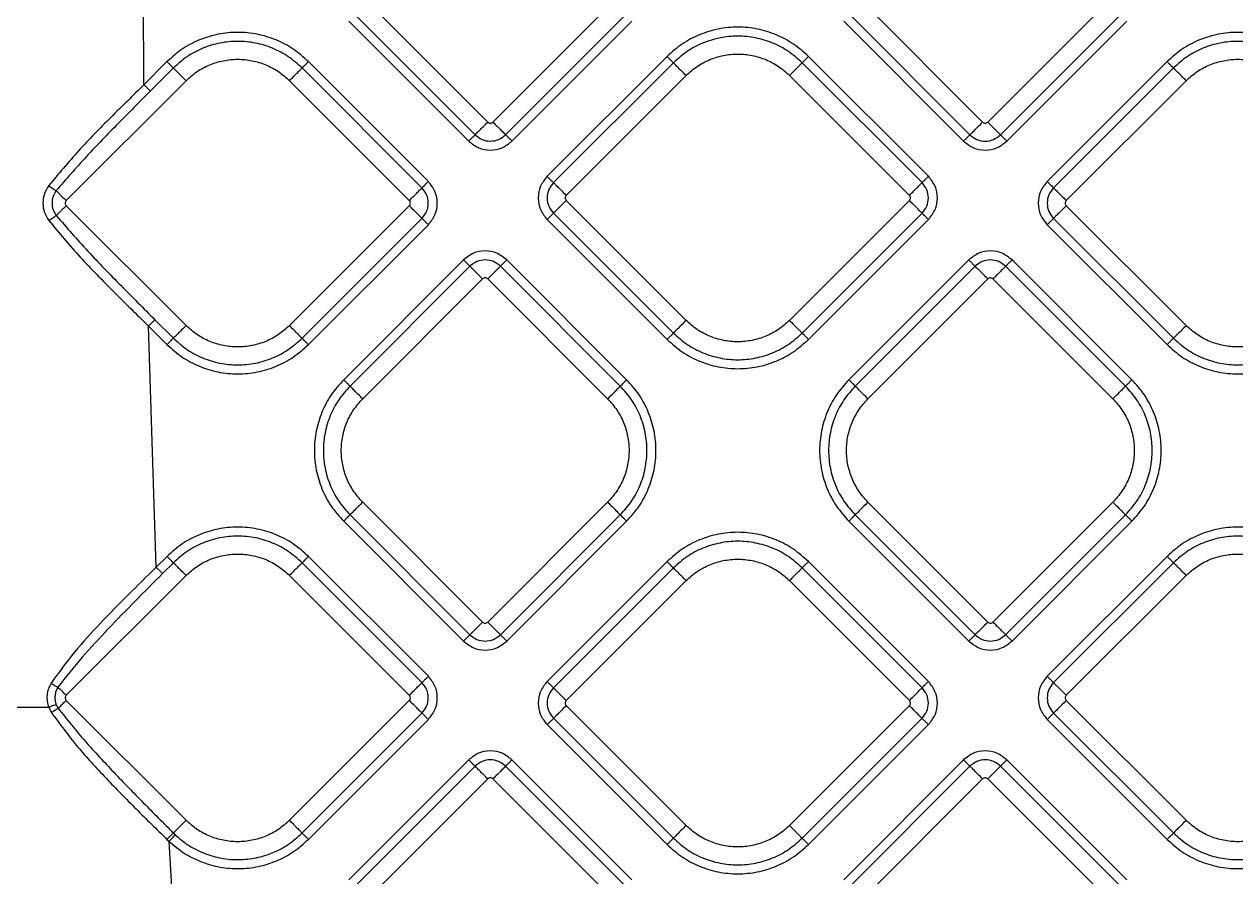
# Model space of a CAD drawing. Extents: x 943 to 1030, y 781 to 934.
# Drawn here: x 974.61 to 981.27, y 839.12 to 843.8 of the extents above; entities that cross this region are included whole.
import ezdxf

# ---------------------------------------------------------------- set-up
doc = ezdxf.new("R2010")
doc.units = 0
doc.header["$MEASUREMENT"] = 0
doc.layers.add('1', color=4, linetype='Continuous')

# ---------------------------------------------------------------- blocks, each defined once
blk = doc.blocks.new('AIRA')
at = {"layer": '1', "color": 3, "linetype": 'Continuous', "lineweight": 25}
for p, q in [((32.0885, 40.3029), (32.0807, 41.5708)), ((33.978, 40.0975), (33.3192, 40.7563)), ((34.6651, 40.7563), (34.0063, 40.0975)), ((36.6975, 40.0974), (36.0387, 40.7563)), ((37.3846, 40.7563), (36.7258, 40.0974)), ((33.2495, 40.6866), (33.9083, 40.0277)), ((34.076, 40.0277), (34.7348, 40.6866)), ((35.9689, 40.6865), (36.6278, 40.0277)), ((36.7955, 40.0277), (37.4543, 40.6865)), ((33.2146, 40.6517), (33.8734, 39.9929)), ((34.1109, 39.9929), (34.7697, 40.6517)), ((35.9341, 40.6517), (36.5929, 39.9928)), ((36.8304, 39.9928), (37.4892, 40.6517)), ((32.2152, 40.4297), (32.0885, 40.3029)), ((33.6514, 39.7708), (32.9925, 40.4297)), ((34.9633, 40.4582), (34.3044, 39.7993)), ((34.9981, 40.4233), (34.3393, 39.7645)), ((36.3645, 39.7645), (35.7057, 40.4233)), ((36.3994, 39.7993), (35.7406, 40.4582)), ((37.7112, 40.4297), (37.0524, 39.7708)), ((32.2501, 40.3948), (32.1234, 40.2681)), ((33.6165, 39.736), (32.9577, 40.3948)), ((34.409, 39.6947), (35.0678, 40.3536)), ((35.636, 40.3536), (36.2948, 39.6947)), ((37.7461, 40.3948), (37.0873, 39.736)), ((32.3198, 40.3251), (31.661, 39.6662)), ((32.8879, 40.3251), (33.5468, 39.6662)), ((37.157, 39.6662), (37.8158, 40.3251)), ((32.3198, 38.9791), (31.661, 39.638)), ((33.5468, 39.638), (32.8879, 38.9791)), ((35.0678, 39.0076), (34.409, 39.6665)), ((36.2948, 39.6665), (35.636, 39.0076)), ((37.8158, 38.9791), (37.157, 39.638)), ((32.9577, 38.9094), (33.6165, 39.5682)), ((34.3044, 39.5619), (34.9633, 38.903)), ((34.3393, 39.5967), (34.9981, 38.9379)), ((35.7057, 38.9379), (36.3645, 39.5967)), ((35.7406, 38.903), (36.3994, 39.5619)), ((37.0873, 39.5682), (37.7461, 38.9094)), ((32.9925, 38.8745), (33.6514, 39.5334)), ((37.0524, 39.5334), (37.7112, 38.8745)), ((33.8449, 39.3398), (33.1861, 38.681)), ((33.8798, 39.305), (33.2209, 38.6461)), ((34.7063, 38.6461), (34.0475, 39.305)), ((34.7412, 38.681), (34.0824, 39.3398)), ((36.6214, 39.3398), (35.9626, 38.681)), ((36.6563, 39.305), (35.9975, 38.6462)), ((37.4828, 38.6462), (36.824, 39.305)), ((37.5177, 38.681), (36.8589, 39.3398)), ((33.2907, 38.5764), (33.9495, 39.2352)), ((33.9778, 39.2352), (34.6366, 38.5764)), ((36.0672, 38.5764), (36.726, 39.2353)), ((36.7543, 39.2353), (37.4131, 38.5764)), ((32.1558, 37.6507), (32.1134, 38.9764)), ((32.1134, 38.9764), (32.2152, 38.8745)), ((32.1483, 39.0112), (32.2501, 38.9094)), ((33.9495, 37.3494), (33.2907, 38.0083)), ((34.6366, 38.0083), (33.9778, 37.3494)), ((36.726, 37.3495), (36.0672, 38.0083)), ((37.4131, 38.0083), (36.7543, 37.3495)), ((33.1861, 37.9037), (33.8449, 37.2448)), ((33.2209, 37.9385), (33.8798, 37.2797)), ((34.0475, 37.2797), (34.7063, 37.9385)), ((34.0824, 37.2448), (34.7412, 37.9037)), ((35.9626, 37.9037), (36.6214, 37.2449)), ((35.9975, 37.9386), (36.6563, 37.2797)), ((36.824, 37.2797), (37.4828, 37.9386)), ((36.8589, 37.2449), (37.5177, 37.9037)), ((32.2153, 37.7102), (32.1558, 37.6507)), ((33.6514, 37.0513), (32.9926, 37.7102)), ((37.7113, 37.7102), (37.0524, 37.0513)), ((32.2501, 37.6753), (32.1907, 37.6158)), ((33.6165, 37.0165), (32.9577, 37.6753)), ((34.9632, 37.6817), (34.3044, 37.0228)), ((34.9981, 37.6468), (34.3393, 36.988)), ((36.3645, 36.988), (35.7057, 37.6468)), ((36.3994, 37.0228), (35.7405, 37.6817)), ((37.7461, 37.6753), (37.0873, 37.0165)), ((32.3198, 37.6056), (31.661, 36.9467)), ((32.888, 37.6056), (33.5468, 36.9467)), ((34.409, 36.9182), (35.0678, 37.5771)), ((35.6359, 37.5771), (36.2948, 36.9182)), ((37.157, 36.9467), (37.8158, 37.6056)), ((31.6066, 36.8947), (31.6172, 36.8746)), ((31.661, 36.9185), (32.3198, 36.2596)), ((33.5468, 36.9185), (32.888, 36.2596)), ((35.0678, 36.2311), (34.409, 36.89)), ((36.2948, 36.89), (35.6359, 36.2311)), ((37.8158, 36.2596), (37.157, 36.9185)), ((31.5655, 36.8799), (31.58, 36.852)), ((32.9577, 36.1899), (33.6165, 36.8487)), ((34.3393, 36.8202), (34.9981, 36.1614)), ((35.7057, 36.1614), (36.3645, 36.8202)), ((37.0873, 36.8487), (37.7461, 36.1899)), ((32.9926, 36.155), (33.6514, 36.8139)), ((34.3044, 36.7854), (34.9632, 36.1265)), ((35.7405, 36.1265), (36.3994, 36.7854)), ((37.0524, 36.8139), (37.7113, 36.155)), ((33.8734, 36.5918), (33.2146, 35.933)), ((33.9083, 36.557), (33.2495, 35.8982)), ((34.7348, 35.8982), (34.076, 36.557)), ((34.7697, 35.933), (34.1109, 36.5918)), ((36.5929, 36.5918), (35.9341, 35.933)), ((36.6278, 36.557), (35.9689, 35.8981)), ((37.4543, 35.8981), (36.7955, 36.557)), ((37.4892, 35.933), (36.8304, 36.5918)), ((33.3192, 35.8284), (33.978, 36.4873)), ((34.0063, 36.4873), (34.6651, 35.8284)), ((36.0387, 35.8284), (36.6975, 36.4872)), ((36.7258, 36.4872), (37.3846, 35.8284)), ((32.215, 36.155), (32.2267, 36.1439)), ((32.2501, 36.1899), (32.2606, 36.1798)), ((32.2983, 35.0019), (32.2267, 36.1439))]:
    blk.add_line(p, q, dxfattribs=at)
for points in [[(35.7406, 40.4582), (35.7137, 40.4822), (35.6599, 40.5301), (35.5634, 40.5804), (35.4599, 40.6121), (35.3519, 40.6227), (35.2439, 40.6121), (35.1404, 40.5804), (35.0439, 40.5301), (34.9901, 40.4822), (34.9633, 40.4582)], [(32.9925, 40.4297), (32.9656, 40.4536), (32.9119, 40.5016), (32.8154, 40.5519), (32.7118, 40.5836), (32.6039, 40.5942), (32.4959, 40.5836), (32.3924, 40.5519), (32.2959, 40.5016), (32.2421, 40.4536), (32.2152, 40.4297)], [(35.7057, 40.4233), (35.6812, 40.4451), (35.6323, 40.4888), (35.5444, 40.5346), (35.4502, 40.5634), (35.3519, 40.573), (35.2536, 40.5634), (35.1594, 40.5346), (35.0715, 40.4888), (35.0226, 40.4451), (34.9981, 40.4233)], [(38.4885, 40.4297), (38.4616, 40.4536), (38.4079, 40.5016), (38.3114, 40.5519), (38.2078, 40.5836), (38.0999, 40.5942), (37.9919, 40.5836), (37.8884, 40.5519), (37.7919, 40.5016), (37.7381, 40.4536), (37.7112, 40.4297)], [(32.9577, 40.3948), (32.9332, 40.4166), (32.8842, 40.4603), (32.7964, 40.5061), (32.7022, 40.5349), (32.6039, 40.5445), (32.5056, 40.5349), (32.4113, 40.5061), (32.3235, 40.4603), (32.2746, 40.4166), (32.2501, 40.3948)], [(38.4537, 40.3948), (38.4292, 40.4166), (38.3802, 40.4603), (38.2924, 40.5061), (38.1982, 40.5349), (38.0999, 40.5445), (38.0016, 40.5349), (37.9073, 40.5061), (37.8195, 40.4603), (37.7706, 40.4166), (37.7461, 40.3948)], [(32.2152, 40.4297), (32.2194, 40.4255), (32.2276, 40.4172), (32.2385, 40.4064), (32.2468, 40.3981), (32.249, 40.3959), (32.2501, 40.3948)], [(32.3198, 40.3251), (32.3395, 40.3426), (32.3788, 40.3777), (32.4493, 40.4144), (32.525, 40.4376), (32.6039, 40.4453), (32.6828, 40.4376), (32.7585, 40.4144), (32.829, 40.3777), (32.8683, 40.3426), (32.8879, 40.3251)], [(32.9925, 40.4297), (32.9884, 40.4255), (32.9801, 40.4172), (32.9693, 40.4064), (32.961, 40.3981), (32.9588, 40.3959), (32.9577, 40.3948)], [(34.9633, 40.4582), (34.9674, 40.454), (34.9757, 40.4457), (34.9865, 40.4349), (34.9948, 40.4266), (34.997, 40.4244), (34.9981, 40.4233)], [(35.0678, 40.3536), (35.0596, 40.3619), (35.043, 40.3784), (35.0214, 40.4001), (35.0048, 40.4167), (35.0003, 40.4211), (34.9981, 40.4233)], [(35.0678, 40.3536), (35.0875, 40.3711), (35.1268, 40.4062), (35.1973, 40.4429), (35.273, 40.4661), (35.3519, 40.4738), (35.4308, 40.4661), (35.5065, 40.4429), (35.577, 40.4062), (35.6163, 40.3711), (35.636, 40.3536)], [(35.636, 40.3536), (35.6443, 40.3619), (35.6608, 40.3784), (35.6825, 40.4001), (35.6991, 40.4167), (35.7035, 40.4211), (35.7057, 40.4233)], [(35.7406, 40.4582), (35.7364, 40.454), (35.7281, 40.4457), (35.7173, 40.4349), (35.709, 40.4266), (35.7068, 40.4244), (35.7057, 40.4233)], [(37.7112, 40.4297), (37.7154, 40.4255), (37.7236, 40.4172), (37.7345, 40.4064), (37.7428, 40.3981), (37.745, 40.3959), (37.7461, 40.3948)], [(37.8158, 40.3251), (37.8355, 40.3426), (37.8748, 40.3777), (37.9453, 40.4144), (38.021, 40.4376), (38.0999, 40.4453), (38.1788, 40.4376), (38.2545, 40.4144), (38.325, 40.3777), (38.3643, 40.3426), (38.3839, 40.3251)], [(32.3198, 40.3251), (32.3115, 40.3333), (32.295, 40.3499), (32.2733, 40.3716), (32.2567, 40.3882), (32.2523, 40.3926), (32.2501, 40.3948)], [(32.8879, 40.3251), (32.8962, 40.3333), (32.9128, 40.3499), (32.9344, 40.3716), (32.951, 40.3882), (32.9555, 40.3926), (32.9577, 40.3948)], [(37.8158, 40.3251), (37.8075, 40.3333), (37.791, 40.3499), (37.7693, 40.3716), (37.7527, 40.3882), (37.7483, 40.3926), (37.7461, 40.3948)], [(32.1234, 40.2681), (32.1223, 40.2692), (32.12, 40.2714), (32.1117, 40.2797), (32.1009, 40.2905), (32.0926, 40.2988), (32.0885, 40.3029)], [(33.9083, 40.0277), (33.9105, 40.03), (33.9149, 40.0344), (33.9315, 40.051), (33.9532, 40.0726), (33.9697, 40.0892), (33.978, 40.0975)], [(34.0063, 40.0975), (34.0146, 40.0892), (34.0311, 40.0726), (34.0528, 40.051), (34.0694, 40.0344), (34.0738, 40.03), (34.076, 40.0277)], [(36.6278, 40.0277), (36.63, 40.0299), (36.6344, 40.0343), (36.651, 40.0509), (36.6727, 40.0726), (36.6892, 40.0892), (36.6975, 40.0974)], [(36.7258, 40.0974), (36.7341, 40.0892), (36.7506, 40.0726), (36.7723, 40.0509), (36.7889, 40.0343), (36.7933, 40.0299), (36.7955, 40.0277)], [(33.8734, 39.9929), (33.8776, 39.997), (33.8858, 40.0053), (33.8967, 40.0161), (33.905, 40.0244), (33.9072, 40.0266), (33.9083, 40.0277)], [(34.1109, 39.9929), (34.1067, 39.997), (34.0985, 40.0053), (34.0876, 40.0161), (34.0793, 40.0244), (34.0771, 40.0266), (34.076, 40.0277)], [(36.5929, 39.9928), (36.5971, 39.997), (36.6053, 40.0053), (36.6162, 40.0161), (36.6245, 40.0244), (36.6267, 40.0266), (36.6278, 40.0277)], [(36.8304, 39.9928), (36.8262, 39.997), (36.8179, 40.0053), (36.8071, 40.0161), (36.7988, 40.0244), (36.7966, 40.0266), (36.7955, 40.0277)], [(33.6514, 39.7708), (33.6472, 39.7667), (33.6389, 39.7584), (33.6281, 39.7476), (33.6198, 39.7393), (33.6176, 39.7371), (33.6165, 39.736)], [(34.3044, 39.7993), (34.3086, 39.7952), (34.3168, 39.7869), (34.3277, 39.7761), (34.336, 39.7678), (34.3382, 39.7656), (34.3393, 39.7645)], [(34.3393, 39.7645), (34.3415, 39.7623), (34.3459, 39.7578), (34.3625, 39.7412), (34.3842, 39.7196), (34.4007, 39.703), (34.409, 39.6947)], [(36.2948, 39.6947), (36.3031, 39.703), (36.3196, 39.7196), (36.3413, 39.7412), (36.3579, 39.7578), (36.3623, 39.7623), (36.3645, 39.7645)], [(36.3645, 39.7645), (36.3656, 39.7656), (36.3679, 39.7678), (36.3761, 39.7761), (36.387, 39.7869), (36.3953, 39.7952), (36.3994, 39.7993)], [(37.0524, 39.7708), (37.0565, 39.7667), (37.0648, 39.7584), (37.0756, 39.7476), (37.0839, 39.7393), (37.0861, 39.7371), (37.0873, 39.736)], [(31.6063, 39.721), (31.6098, 39.7174), (31.6169, 39.7103), (31.6305, 39.6967), (31.6453, 39.6819), (31.6558, 39.6714), (31.661, 39.6662)], [(33.5468, 39.6662), (33.5551, 39.6745), (33.5716, 39.6911), (33.5933, 39.7127), (33.6099, 39.7293), (33.6143, 39.7337), (33.6165, 39.736)], [(37.0873, 39.736), (37.0895, 39.7337), (37.0939, 39.7293), (37.1105, 39.7127), (37.1321, 39.6911), (37.1487, 39.6745), (37.157, 39.6662)], [(31.661, 39.638), (31.6558, 39.6328), (31.6455, 39.6224), (31.6307, 39.6077), (31.6173, 39.5942), (31.6101, 39.5871), (31.6066, 39.5836)], [(33.6165, 39.5682), (33.6143, 39.5704), (33.6099, 39.5749), (33.5933, 39.5915), (33.5716, 39.6131), (33.5551, 39.6297), (33.5468, 39.638)], [(34.409, 39.6665), (34.4007, 39.6582), (34.3842, 39.6416), (34.3625, 39.62), (34.3459, 39.6034), (34.3415, 39.599), (34.3393, 39.5967)], [(36.3645, 39.5967), (36.3623, 39.599), (36.3579, 39.6034), (36.3413, 39.62), (36.3196, 39.6416), (36.3031, 39.6582), (36.2948, 39.6665)], [(37.157, 39.638), (37.1487, 39.6297), (37.1321, 39.6131), (37.1105, 39.5915), (37.0939, 39.5749), (37.0895, 39.5704), (37.0873, 39.5682)], [(33.6514, 39.5334), (33.6472, 39.5375), (33.6389, 39.5458), (33.6281, 39.5566), (33.6198, 39.5649), (33.6176, 39.5671), (33.6165, 39.5682)], [(34.3044, 39.5619), (34.3086, 39.566), (34.3168, 39.5743), (34.3277, 39.5851), (34.336, 39.5934), (34.3382, 39.5956), (34.3393, 39.5967)], [(36.3994, 39.5619), (36.3953, 39.566), (36.387, 39.5743), (36.3761, 39.5851), (36.3679, 39.5934), (36.3656, 39.5956), (36.3645, 39.5967)], [(37.0524, 39.5334), (37.0565, 39.5375), (37.0648, 39.5458), (37.0756, 39.5566), (37.0839, 39.5649), (37.0861, 39.5671), (37.0873, 39.5682)], [(33.8798, 39.305), (33.8787, 39.3061), (33.8765, 39.3083), (33.8682, 39.3166), (33.8573, 39.3274), (33.8491, 39.3357), (33.8449, 39.3398)], [(33.9495, 39.2352), (33.9412, 39.2435), (33.9247, 39.2601), (33.903, 39.2817), (33.8864, 39.2983), (33.882, 39.3027), (33.8798, 39.305)], [(34.0475, 39.305), (34.0453, 39.3027), (34.0409, 39.2983), (34.0243, 39.2817), (34.0026, 39.2601), (33.9861, 39.2435), (33.9778, 39.2352)], [(34.0824, 39.3398), (34.0782, 39.3357), (34.0699, 39.3274), (34.0591, 39.3166), (34.0508, 39.3083), (34.0486, 39.3061), (34.0475, 39.305)], [(36.6214, 39.3398), (36.6256, 39.3357), (36.6338, 39.3274), (36.6447, 39.3166), (36.653, 39.3083), (36.6552, 39.3061), (36.6563, 39.305)], [(36.726, 39.2353), (36.7177, 39.2435), (36.7012, 39.2601), (36.6795, 39.2818), (36.6629, 39.2983), (36.6585, 39.3028), (36.6563, 39.305)], [(36.824, 39.305), (36.8218, 39.3028), (36.8174, 39.2983), (36.8008, 39.2818), (36.7791, 39.2601), (36.7626, 39.2435), (36.7543, 39.2353)], [(36.8589, 39.3398), (36.8547, 39.3357), (36.8465, 39.3274), (36.8356, 39.3166), (36.8273, 39.3083), (36.8251, 39.3061), (36.824, 39.305)], [(32.1134, 38.9764), (32.1175, 38.9805), (32.1258, 38.9888), (32.1366, 38.9996), (32.1449, 39.0079), (32.1472, 39.0101), (32.1483, 39.0112)], [(32.3198, 38.9791), (32.3115, 38.9708), (32.295, 38.9543), (32.2733, 38.9326), (32.2567, 38.916), (32.2523, 38.9116), (32.2501, 38.9094)], [(32.8879, 38.9791), (32.8683, 38.9616), (32.829, 38.9265), (32.7585, 38.8898), (32.6828, 38.8666), (32.6039, 38.8589), (32.525, 38.8666), (32.4493, 38.8898), (32.3788, 38.9265), (32.3395, 38.9616), (32.3198, 38.9791)], [(32.8879, 38.9791), (32.8962, 38.9708), (32.9128, 38.9543), (32.9344, 38.9326), (32.951, 38.916), (32.9555, 38.9116), (32.9577, 38.9094)], [(35.0678, 39.0076), (35.0596, 38.9994), (35.043, 38.9828), (35.0214, 38.9611), (35.0048, 38.9445), (35.0003, 38.9401), (34.9981, 38.9379)], [(35.636, 39.0076), (35.6163, 38.9901), (35.577, 38.955), (35.5065, 38.9183), (35.4308, 38.8951), (35.3519, 38.8874), (35.273, 38.8951), (35.1973, 38.9183), (35.1268, 38.955), (35.0875, 38.9901), (35.0678, 39.0076)], [(35.636, 39.0076), (35.6443, 38.9994), (35.6608, 38.9828), (35.6825, 38.9611), (35.6991, 38.9445), (35.7035, 38.9401), (35.7057, 38.9379)], [(37.8158, 38.9791), (37.8075, 38.9708), (37.791, 38.9543), (37.7693, 38.9326), (37.7527, 38.916), (37.7483, 38.9116), (37.7461, 38.9094)], [(38.3839, 38.9791), (38.3643, 38.9616), (38.325, 38.9265), (38.2545, 38.8898), (38.1788, 38.8666), (38.0999, 38.8589), (38.021, 38.8666), (37.9453, 38.8898), (37.8748, 38.9265), (37.8355, 38.9616), (37.8158, 38.9791)], [(32.2152, 38.8745), (32.2194, 38.8787), (32.2276, 38.887), (32.2385, 38.8978), (32.2468, 38.9061), (32.249, 38.9083), (32.2501, 38.9094)], [(32.2501, 38.9094), (32.2746, 38.8876), (32.3235, 38.8439), (32.4113, 38.7981), (32.5056, 38.7693), (32.6039, 38.7597), (32.7022, 38.7693), (32.7964, 38.7981), (32.8842, 38.8439), (32.9332, 38.8876), (32.9577, 38.9094)], [(32.9925, 38.8745), (32.9884, 38.8787), (32.9801, 38.887), (32.9693, 38.8978), (32.961, 38.9061), (32.9588, 38.9083), (32.9577, 38.9094)], [(34.9633, 38.903), (34.9674, 38.9072), (34.9757, 38.9155), (34.9865, 38.9263), (34.9948, 38.9346), (34.997, 38.9368), (34.9981, 38.9379)], [(34.9633, 38.903), (34.9901, 38.8791), (35.0439, 38.8311), (35.1404, 38.7808), (35.2439, 38.7491), (35.3519, 38.7385), (35.4599, 38.7491), (35.5634, 38.7808), (35.6599, 38.8311), (35.7137, 38.8791), (35.7406, 38.903)], [(34.9981, 38.9379), (35.0226, 38.9161), (35.0715, 38.8724), (35.1594, 38.8266), (35.2536, 38.7978), (35.3519, 38.7882), (35.4502, 38.7978), (35.5444, 38.8266), (35.6323, 38.8724), (35.6812, 38.9161), (35.7057, 38.9379)], [(35.7406, 38.903), (35.7364, 38.9072), (35.7281, 38.9155), (35.7173, 38.9263), (35.709, 38.9346), (35.7068, 38.9368), (35.7057, 38.9379)], [(37.7112, 38.8745), (37.7154, 38.8787), (37.7236, 38.887), (37.7345, 38.8978), (37.7428, 38.9061), (37.745, 38.9083), (37.7461, 38.9094)], [(37.7461, 38.9094), (37.7706, 38.8876), (37.8195, 38.8439), (37.9073, 38.7981), (38.0016, 38.7693), (38.0999, 38.7597), (38.1982, 38.7693), (38.2924, 38.7981), (38.3802, 38.8439), (38.4292, 38.8876), (38.4537, 38.9094)], [(32.2152, 38.8745), (32.2421, 38.8505), (32.2959, 38.8026), (32.3924, 38.7523), (32.4959, 38.7206), (32.6039, 38.71), (32.7118, 38.7206), (32.8154, 38.7523), (32.9119, 38.8026), (32.9656, 38.8505), (32.9925, 38.8745)], [(37.7112, 38.8745), (37.7381, 38.8505), (37.7919, 38.8026), (37.8884, 38.7523), (37.9919, 38.7206), (38.0999, 38.71), (38.2078, 38.7206), (38.3114, 38.7523), (38.4079, 38.8026), (38.4616, 38.8505), (38.4885, 38.8745)], [(33.1861, 38.681), (33.1621, 38.6541), (33.1141, 38.6003), (33.0638, 38.5038), (33.0321, 38.4003), (33.0216, 38.2923), (33.0321, 38.1844), (33.0638, 38.0808), (33.1141, 37.9843), (33.1621, 37.9306), (33.1861, 37.9037)], [(33.2209, 38.6461), (33.1991, 38.6216), (33.1554, 38.5727), (33.1097, 38.4849), (33.0808, 38.3906), (33.0712, 38.2923), (33.0808, 38.1941), (33.1097, 38.0998), (33.1554, 38.012), (33.1991, 37.963), (33.2209, 37.9385)], [(33.1861, 38.681), (33.1902, 38.6768), (33.1985, 38.6686), (33.2093, 38.6577), (33.2176, 38.6494), (33.2198, 38.6472), (33.2209, 38.6461)], [(33.2907, 38.5764), (33.2824, 38.5847), (33.2658, 38.6012), (33.2442, 38.6229), (33.2276, 38.6395), (33.2232, 38.6439), (33.2209, 38.6461)], [(34.6366, 38.5764), (34.6449, 38.5847), (34.6614, 38.6012), (34.6831, 38.6229), (34.6997, 38.6395), (34.7041, 38.6439), (34.7063, 38.6461)], [(34.7412, 38.681), (34.7371, 38.6768), (34.7288, 38.6686), (34.718, 38.6577), (34.7097, 38.6494), (34.7074, 38.6472), (34.7063, 38.6461)], [(34.7063, 37.9385), (34.7282, 37.963), (34.7719, 38.012), (34.8176, 38.0998), (34.8465, 38.1941), (34.8561, 38.2923), (34.8465, 38.3906), (34.8176, 38.4849), (34.7719, 38.5727), (34.7282, 38.6216), (34.7063, 38.6461)], [(34.7412, 37.9037), (34.7652, 37.9306), (34.8132, 37.9843), (34.8634, 38.0808), (34.8951, 38.1844), (34.9057, 38.2923), (34.8951, 38.4003), (34.8634, 38.5038), (34.8132, 38.6003), (34.7652, 38.6541), (34.7412, 38.681)], [(35.9626, 38.681), (35.9386, 38.6541), (35.8906, 38.6004), (35.8404, 38.5039), (35.8086, 38.4003), (35.7981, 38.2924), (35.8086, 38.1844), (35.8404, 38.0809), (35.8906, 37.9844), (35.9386, 37.9306), (35.9626, 37.9037)], [(35.9975, 38.6462), (35.9756, 38.6217), (35.9319, 38.5727), (35.8862, 38.4849), (35.8573, 38.3906), (35.8477, 38.2924), (35.8573, 38.1941), (35.8862, 38.0998), (35.9319, 38.012), (35.9756, 37.963), (35.9975, 37.9386)], [(35.9626, 38.681), (35.9667, 38.6769), (35.975, 38.6686), (35.9858, 38.6578), (35.9941, 38.6495), (35.9963, 38.6473), (35.9975, 38.6462)], [(36.0672, 38.5764), (36.0589, 38.5847), (36.0423, 38.6013), (36.0207, 38.6229), (36.0041, 38.6395), (35.9997, 38.6439), (35.9975, 38.6462)], [(37.4131, 38.5764), (37.4214, 38.5847), (37.438, 38.6013), (37.4596, 38.6229), (37.4762, 38.6395), (37.4806, 38.6439), (37.4828, 38.6462)], [(37.5177, 38.681), (37.5136, 38.6769), (37.5053, 38.6686), (37.4945, 38.6578), (37.4862, 38.6495), (37.484, 38.6473), (37.4828, 38.6462)], [(37.4828, 37.9386), (37.5047, 37.963), (37.5484, 38.012), (37.5941, 38.0998), (37.623, 38.1941), (37.6326, 38.2924), (37.623, 38.3906), (37.5941, 38.4849), (37.5484, 38.5727), (37.5047, 38.6217), (37.4828, 38.6462)], [(37.5177, 37.9037), (37.5417, 37.9306), (37.5897, 37.9844), (37.6399, 38.0809), (37.6717, 38.1844), (37.6822, 38.2924), (37.6717, 38.4003), (37.6399, 38.5039), (37.5897, 38.6004), (37.5417, 38.6541), (37.5177, 38.681)], [(33.2907, 38.0083), (33.2731, 38.0279), (33.2381, 38.0672), (33.2013, 38.1377), (33.1781, 38.2134), (33.1704, 38.2923), (33.1781, 38.3712), (33.2013, 38.4469), (33.2381, 38.5175), (33.2731, 38.5567), (33.2907, 38.5764)], [(34.6366, 38.5764), (34.6541, 38.5567), (34.6892, 38.5175), (34.726, 38.4469), (34.7491, 38.3712), (34.7568, 38.2923), (34.7491, 38.2134), (34.726, 38.1377), (34.6892, 38.0672), (34.6541, 38.0279), (34.6366, 38.0083)], [(36.0672, 38.0083), (36.0496, 38.0279), (36.0146, 38.0672), (35.9778, 38.1378), (35.9547, 38.2135), (35.9469, 38.2924), (35.9547, 38.3713), (35.9778, 38.447), (36.0146, 38.5175), (36.0496, 38.5568), (36.0672, 38.5764)], [(37.4131, 38.5764), (37.4307, 38.5568), (37.4657, 38.5175), (37.5025, 38.447), (37.5256, 38.3713), (37.5334, 38.2924), (37.5256, 38.2135), (37.5025, 38.1378), (37.4657, 38.0672), (37.4307, 38.0279), (37.4131, 38.0083)], [(33.2907, 38.0083), (33.2824, 38), (33.2658, 37.9834), (33.2442, 37.9618), (33.2276, 37.9452), (33.2232, 37.9408), (33.2209, 37.9385)], [(34.6366, 38.0083), (34.6449, 38), (34.6614, 37.9834), (34.6831, 37.9618), (34.6997, 37.9452), (34.7041, 37.9408), (34.7063, 37.9385)], [(36.0672, 38.0083), (36.0589, 38), (36.0423, 37.9835), (36.0207, 37.9618), (36.0041, 37.9452), (35.9997, 37.9408), (35.9975, 37.9386)], [(37.4828, 37.9386), (37.4806, 37.9408), (37.4762, 37.9452), (37.4596, 37.9618), (37.438, 37.9835), (37.4214, 38), (37.4131, 38.0083)], [(33.1861, 37.9037), (33.1902, 37.9078), (33.1985, 37.9161), (33.2093, 37.9269), (33.2176, 37.9352), (33.2198, 37.9374), (33.2209, 37.9385)], [(34.7412, 37.9037), (34.7371, 37.9078), (34.7288, 37.9161), (34.718, 37.9269), (34.7097, 37.9352), (34.7074, 37.9374), (34.7063, 37.9385)], [(35.9626, 37.9037), (35.9667, 37.9079), (35.975, 37.9161), (35.9858, 37.927), (35.9941, 37.9353), (35.9963, 37.9375), (35.9975, 37.9386)], [(37.4828, 37.9386), (37.484, 37.9375), (37.4862, 37.9353), (37.4945, 37.927), (37.5053, 37.9161), (37.5136, 37.9079), (37.5177, 37.9037)], [(32.9926, 37.7102), (32.9657, 37.7342), (32.9119, 37.7821), (32.8154, 37.8324), (32.7119, 37.8641), (32.6039, 37.8747), (32.4959, 37.8641), (32.3924, 37.8324), (32.2959, 37.7821), (32.2421, 37.7342), (32.2153, 37.7102)], [(32.9577, 37.6753), (32.9332, 37.6971), (32.8843, 37.7408), (32.7964, 37.7866), (32.7022, 37.8154), (32.6039, 37.825), (32.5056, 37.8154), (32.4114, 37.7866), (32.3235, 37.7408), (32.2746, 37.6971), (32.2501, 37.6753)], [(35.7405, 37.6817), (35.7136, 37.7056), (35.6599, 37.7536), (35.5634, 37.8039), (35.4598, 37.8356), (35.3519, 37.8462), (35.2439, 37.8356), (35.1404, 37.8039), (35.0439, 37.7536), (34.9901, 37.7056), (34.9632, 37.6817)], [(38.4886, 37.7102), (38.4617, 37.7342), (38.4079, 37.7821), (38.3114, 37.8324), (38.2079, 37.8641), (38.0999, 37.8747), (37.9919, 37.8641), (37.8884, 37.8324), (37.7919, 37.7821), (37.7381, 37.7342), (37.7113, 37.7102)], [(38.4537, 37.6753), (38.4292, 37.6971), (38.3803, 37.7408), (38.2924, 37.7866), (38.1982, 37.8154), (38.0999, 37.825), (38.0016, 37.8154), (37.9074, 37.7866), (37.8195, 37.7408), (37.7706, 37.6971), (37.7461, 37.6753)], [(35.7057, 37.6468), (35.6812, 37.6686), (35.6322, 37.7123), (35.5444, 37.7581), (35.4502, 37.7869), (35.3519, 37.7965), (35.2536, 37.7869), (35.1593, 37.7581), (35.0715, 37.7123), (35.0226, 37.6686), (34.9981, 37.6468)], [(32.2153, 37.7102), (32.2194, 37.706), (32.2277, 37.6977), (32.2385, 37.6869), (32.2468, 37.6786), (32.249, 37.6764), (32.2501, 37.6753)], [(32.3198, 37.6056), (32.3395, 37.6231), (32.3788, 37.6582), (32.4493, 37.6949), (32.525, 37.7181), (32.6039, 37.7258), (32.6828, 37.7181), (32.7585, 37.6949), (32.829, 37.6582), (32.8683, 37.6231), (32.888, 37.6056)], [(32.9926, 37.7102), (32.9884, 37.706), (32.9801, 37.6977), (32.9693, 37.6869), (32.961, 37.6786), (32.9588, 37.6764), (32.9577, 37.6753)], [(35.0678, 37.5771), (35.0875, 37.5946), (35.1268, 37.6297), (35.1973, 37.6664), (35.273, 37.6896), (35.3519, 37.6973), (35.4308, 37.6896), (35.5065, 37.6664), (35.577, 37.6297), (35.6163, 37.5946), (35.6359, 37.5771)], [(37.7113, 37.7102), (37.7154, 37.706), (37.7237, 37.6977), (37.7345, 37.6869), (37.7428, 37.6786), (37.745, 37.6764), (37.7461, 37.6753)], [(37.8158, 37.6056), (37.8355, 37.6231), (37.8748, 37.6582), (37.9453, 37.6949), (38.021, 37.7181), (38.0999, 37.7258), (38.1788, 37.7181), (38.2545, 37.6949), (38.325, 37.6582), (38.3643, 37.6231), (38.384, 37.6056)], [(32.1907, 37.6158), (32.1895, 37.6169), (32.1873, 37.6192), (32.179, 37.6275), (32.1682, 37.6383), (32.1599, 37.6466), (32.1558, 37.6507)], [(32.3198, 37.6056), (32.3116, 37.6139), (32.295, 37.6304), (32.2734, 37.6521), (32.2568, 37.6687), (32.2523, 37.6731), (32.2501, 37.6753)], [(32.888, 37.6056), (32.8963, 37.6139), (32.9128, 37.6304), (32.9345, 37.6521), (32.9511, 37.6687), (32.9555, 37.6731), (32.9577, 37.6753)], [(34.9632, 37.6817), (34.9674, 37.6775), (34.9756, 37.6692), (34.9865, 37.6584), (34.9948, 37.6501), (34.997, 37.6479), (34.9981, 37.6468)], [(35.0678, 37.5771), (35.0595, 37.5853), (35.043, 37.6019), (35.0213, 37.6236), (35.0047, 37.6402), (35.0003, 37.6446), (34.9981, 37.6468)], [(35.6359, 37.5771), (35.6442, 37.5853), (35.6608, 37.6019), (35.6824, 37.6236), (35.699, 37.6402), (35.7035, 37.6446), (35.7057, 37.6468)], [(35.7405, 37.6817), (35.7364, 37.6775), (35.7281, 37.6692), (35.7173, 37.6584), (35.709, 37.6501), (35.7068, 37.6479), (35.7057, 37.6468)], [(37.8158, 37.6056), (37.8076, 37.6139), (37.791, 37.6304), (37.7694, 37.6521), (37.7528, 37.6687), (37.7483, 37.6731), (37.7461, 37.6753)], [(33.8798, 37.2797), (33.882, 37.2819), (33.8864, 37.2863), (33.903, 37.3029), (33.9247, 37.3246), (33.9412, 37.3412), (33.9495, 37.3494)], [(33.9778, 37.3494), (33.9861, 37.3412), (34.0026, 37.3246), (34.0243, 37.3029), (34.0409, 37.2863), (34.0453, 37.2819), (34.0475, 37.2797)], [(36.6563, 37.2797), (36.6585, 37.282), (36.6629, 37.2864), (36.6795, 37.303), (36.7012, 37.3246), (36.7177, 37.3412), (36.726, 37.3495)], [(36.7543, 37.3495), (36.7626, 37.3412), (36.7791, 37.3246), (36.8008, 37.303), (36.8174, 37.2864), (36.8218, 37.282), (36.824, 37.2797)], [(33.8449, 37.2448), (33.8491, 37.249), (33.8573, 37.2573), (33.8682, 37.2681), (33.8765, 37.2764), (33.8787, 37.2786), (33.8798, 37.2797)], [(34.0824, 37.2448), (34.0782, 37.249), (34.0699, 37.2573), (34.0591, 37.2681), (34.0508, 37.2764), (34.0486, 37.2786), (34.0475, 37.2797)], [(36.6214, 37.2449), (36.6256, 37.249), (36.6338, 37.2573), (36.6447, 37.2681), (36.653, 37.2764), (36.6552, 37.2786), (36.6563, 37.2797)], [(36.8589, 37.2449), (36.8547, 37.249), (36.8465, 37.2573), (36.8356, 37.2681), (36.8273, 37.2764), (36.8251, 37.2786), (36.824, 37.2797)], [(33.6514, 37.0513), (33.6473, 37.0472), (33.639, 37.0389), (33.6281, 37.0281), (33.6199, 37.0198), (33.6176, 37.0176), (33.6165, 37.0165)], [(34.3044, 37.0228), (34.3085, 37.0187), (34.3168, 37.0104), (34.3276, 36.9996), (34.3359, 36.9913), (34.3381, 36.9891), (34.3393, 36.988)], [(36.3645, 36.988), (36.3656, 36.9891), (36.3678, 36.9913), (36.3761, 36.9996), (36.3869, 37.0104), (36.3952, 37.0187), (36.3994, 37.0228)], [(37.0524, 37.0513), (37.0566, 37.0472), (37.0648, 37.0389), (37.0757, 37.0281), (37.084, 37.0198), (37.0862, 37.0176), (37.0873, 37.0165)], [(31.6161, 36.9917), (31.6229, 36.9849), (31.6364, 36.9713), (31.6528, 36.9549), (31.661, 36.9467)], [(33.5468, 36.9467), (33.5551, 36.955), (33.5716, 36.9716), (33.5933, 36.9932), (33.6099, 37.0098), (33.6143, 37.0143), (33.6165, 37.0165)], [(34.3393, 36.988), (34.3415, 36.9857), (34.3459, 36.9813), (34.3625, 36.9647), (34.3841, 36.9431), (34.4007, 36.9265), (34.409, 36.9182)], [(36.2948, 36.9182), (36.3031, 36.9265), (36.3196, 36.9431), (36.3413, 36.9647), (36.3579, 36.9813), (36.3623, 36.9857), (36.3645, 36.988)], [(37.0873, 37.0165), (37.0895, 37.0143), (37.0939, 37.0098), (37.1105, 36.9932), (37.1322, 36.9716), (37.1487, 36.955), (37.157, 36.9467)], [(31.661, 36.9185), (31.6531, 36.9105), (31.6372, 36.8946), (31.6238, 36.8813), (31.6172, 36.8746)], [(33.6165, 36.8487), (33.6143, 36.851), (33.6099, 36.8554), (33.5933, 36.872), (33.5716, 36.8936), (33.5551, 36.9102), (33.5468, 36.9185)], [(34.409, 36.89), (34.4007, 36.8817), (34.3841, 36.8651), (34.3625, 36.8435), (34.3459, 36.8269), (34.3415, 36.8224), (34.3393, 36.8202)], [(36.3645, 36.8202), (36.3623, 36.8224), (36.3579, 36.8269), (36.3413, 36.8435), (36.3196, 36.8651), (36.3031, 36.8817), (36.2948, 36.89)], [(37.157, 36.9185), (37.1487, 36.9102), (37.1322, 36.8936), (37.1105, 36.872), (37.0939, 36.8554), (37.0895, 36.851), (37.0873, 36.8487)], [(33.6514, 36.8139), (33.6473, 36.818), (33.639, 36.8263), (33.6281, 36.8371), (33.6199, 36.8454), (33.6176, 36.8476), (33.6165, 36.8487)], [(34.3044, 36.7854), (34.3085, 36.7895), (34.3168, 36.7978), (34.3276, 36.8086), (34.3359, 36.8169), (34.3381, 36.8191), (34.3393, 36.8202)], [(36.3994, 36.7854), (36.3952, 36.7895), (36.3869, 36.7978), (36.3761, 36.8086), (36.3678, 36.8169), (36.3656, 36.8191), (36.3645, 36.8202)], [(37.0524, 36.8139), (37.0566, 36.818), (37.0648, 36.8263), (37.0757, 36.8371), (37.084, 36.8454), (37.0862, 36.8476), (37.0873, 36.8487)], [(33.8734, 36.5918), (33.8776, 36.5877), (33.8858, 36.5794), (33.8967, 36.5686), (33.905, 36.5603), (33.9072, 36.5581), (33.9083, 36.557)], [(33.978, 36.4873), (33.9697, 36.4955), (33.9532, 36.5121), (33.9315, 36.5338), (33.9149, 36.5503), (33.9105, 36.5548), (33.9083, 36.557)], [(34.076, 36.557), (34.0738, 36.5548), (34.0694, 36.5503), (34.0528, 36.5338), (34.0311, 36.5121), (34.0146, 36.4955), (34.0063, 36.4873)], [(34.1109, 36.5918), (34.1067, 36.5877), (34.0985, 36.5794), (34.0876, 36.5686), (34.0793, 36.5603), (34.0771, 36.5581), (34.076, 36.557)], [(36.5929, 36.5918), (36.5971, 36.5877), (36.6053, 36.5794), (36.6162, 36.5686), (36.6245, 36.5603), (36.6267, 36.5581), (36.6278, 36.557)], [(36.6975, 36.4872), (36.6892, 36.4955), (36.6727, 36.5121), (36.651, 36.5337), (36.6344, 36.5503), (36.63, 36.5547), (36.6278, 36.557)], [(36.7955, 36.557), (36.7933, 36.5547), (36.7889, 36.5503), (36.7723, 36.5337), (36.7506, 36.5121), (36.7341, 36.4955), (36.7258, 36.4872)], [(36.8304, 36.5918), (36.8262, 36.5877), (36.8179, 36.5794), (36.8071, 36.5686), (36.7988, 36.5603), (36.7966, 36.5581), (36.7955, 36.557)], [(32.2501, 36.1899), (32.2523, 36.1921), (32.2568, 36.1965), (32.2734, 36.2131), (32.295, 36.2348), (32.3116, 36.2514), (32.3198, 36.2596)], [(32.888, 36.2596), (32.8683, 36.2421), (32.829, 36.207), (32.7585, 36.1703), (32.6828, 36.1471), (32.6039, 36.1394), (32.525, 36.1471), (32.4493, 36.1703), (32.3788, 36.207), (32.3395, 36.2421), (32.3198, 36.2596)], [(32.888, 36.2596), (32.8963, 36.2514), (32.9128, 36.2348), (32.9345, 36.2131), (32.9511, 36.1965), (32.9555, 36.1921), (32.9577, 36.1899)], [(35.0678, 36.2311), (35.0595, 36.2228), (35.043, 36.2063), (35.0213, 36.1846), (35.0047, 36.168), (35.0003, 36.1636), (34.9981, 36.1614)], [(35.6359, 36.2311), (35.6163, 36.2136), (35.577, 36.1785), (35.5065, 36.1418), (35.4308, 36.1186), (35.3519, 36.1109), (35.273, 36.1186), (35.1973, 36.1418), (35.1268, 36.1785), (35.0875, 36.2136), (35.0678, 36.2311)], [(35.6359, 36.2311), (35.6442, 36.2228), (35.6608, 36.2063), (35.6824, 36.1846), (35.699, 36.168), (35.7035, 36.1636), (35.7057, 36.1614)], [(37.8158, 36.2596), (37.8076, 36.2514), (37.791, 36.2348), (37.7694, 36.2131), (37.7528, 36.1965), (37.7483, 36.1921), (37.7461, 36.1899)], [(38.384, 36.2596), (38.3643, 36.2421), (38.325, 36.207), (38.2545, 36.1703), (38.1788, 36.1471), (38.0999, 36.1394), (38.021, 36.1471), (37.9453, 36.1703), (37.8748, 36.207), (37.8355, 36.2421), (37.8158, 36.2596)], [(32.2267, 36.1439), (32.2307, 36.1482), (32.2388, 36.1567), (32.2493, 36.1678), (32.2573, 36.1764), (32.2595, 36.1786), (32.2606, 36.1798)], [(32.2267, 36.1439), (32.2538, 36.1211), (32.3078, 36.0755), (32.4036, 36.0284), (32.5059, 35.9994), (32.612, 35.9907), (32.7178, 36.0024), (32.8191, 36.0345), (32.9135, 36.0843), (32.9662, 36.1315), (32.9926, 36.155)], [(32.2606, 36.1798), (32.2852, 36.159), (32.3344, 36.1175), (32.4216, 36.0746), (32.5146, 36.0482), (32.6112, 36.0403), (32.7075, 36.051), (32.7998, 36.0802), (32.8857, 36.1255), (32.9337, 36.1684), (32.9577, 36.1899)], [(32.9926, 36.155), (32.9884, 36.1592), (32.9801, 36.1675), (32.9693, 36.1783), (32.961, 36.1866), (32.9588, 36.1888), (32.9577, 36.1899)], [(34.9632, 36.1265), (34.9674, 36.1307), (34.9756, 36.139), (34.9865, 36.1498), (34.9948, 36.1581), (34.997, 36.1603), (34.9981, 36.1614)], [(34.9981, 36.1614), (35.0226, 36.1396), (35.0715, 36.0959), (35.1593, 36.0501), (35.2536, 36.0213), (35.3519, 36.0117), (35.4502, 36.0213), (35.5444, 36.0501), (35.6322, 36.0959), (35.6812, 36.1396), (35.7057, 36.1614)], [(35.7405, 36.1265), (35.7364, 36.1307), (35.7281, 36.139), (35.7173, 36.1498), (35.709, 36.1581), (35.7068, 36.1603), (35.7057, 36.1614)], [(37.7113, 36.155), (37.7154, 36.1592), (37.7237, 36.1675), (37.7345, 36.1783), (37.7428, 36.1866), (37.745, 36.1888), (37.7461, 36.1899)], [(37.7113, 36.155), (37.7381, 36.1311), (37.7919, 36.0831), (37.8884, 36.0328), (37.9919, 36.0011), (38.0999, 35.9905), (38.2079, 36.0011), (38.3114, 36.0328), (38.4079, 36.0831), (38.4617, 36.1311), (38.4886, 36.155)], [(37.7461, 36.1899), (37.7706, 36.1681), (37.8195, 36.1244), (37.9074, 36.0786), (38.0016, 36.0498), (38.0999, 36.0402), (38.1982, 36.0498), (38.2924, 36.0786), (38.3803, 36.1244), (38.4292, 36.1681), (38.4537, 36.1899)], [(34.9632, 36.1265), (34.9901, 36.1025), (35.0439, 36.0546), (35.1404, 36.0043), (35.2439, 35.9726), (35.3519, 35.962), (35.4598, 35.9726), (35.5634, 36.0043), (35.6599, 36.0546), (35.7136, 36.1025), (35.7405, 36.1265)]]:
    blk.add_open_spline(points, degree=3, dxfattribs=at)
for points, knots in [([(32.0885, 40.3029), (32.0276, 40.2431), (31.9059, 40.1235), (31.7268, 39.9422), (31.6193, 39.8127), (31.5656, 39.7481)], [0, 0, 0, 0, 0.333786, 0.66715, 1, 1, 1, 1]), ([(32.1234, 40.2681), (32.0641, 40.2085), (31.9457, 40.0894), (31.7703, 39.9095), (31.6609, 39.7837), (31.6063, 39.721)], [0, 0, 0, 0, 0.333806, 0.667568, 1, 1, 1, 1]), ([(33.978, 40.0975), (33.9801, 40.0958), (33.9842, 40.0925), (33.9921, 40.0911), (34.0001, 40.0925), (34.0042, 40.0958), (34.0063, 40.0975)], [0, 0, 0, 0, 0.2500103, 0.5, 0.7499897, 1, 1, 1, 1]), ([(36.6975, 40.0974), (36.6996, 40.0958), (36.7037, 40.0925), (36.7116, 40.0911), (36.7196, 40.0925), (36.7237, 40.0958), (36.7258, 40.0974)], [0, 0, 0, 0, 0.25001, 0.5, 0.74999, 1, 1, 1, 1]), ([(33.9083, 40.0277), (33.9205, 40.0181), (33.9451, 39.9987), (33.9921, 39.9902), (34.0393, 39.9986), (34.0638, 40.018), (34.076, 40.0277)], [0, 0, 0, 0, 0.249635, 0.500178, 0.750078, 1, 1, 1, 1]), ([(36.6278, 40.0277), (36.64, 40.018), (36.6646, 39.9986), (36.7116, 39.9901), (36.7588, 39.9986), (36.7832, 40.018), (36.7955, 40.0277)], [0, 0, 0, 0, 0.249635, 0.500178, 0.750078, 1, 1, 1, 1]), ([(33.8734, 39.9929), (33.8908, 39.9791), (33.9256, 39.9517), (33.9922, 39.9397), (34.0589, 39.9517), (34.0935, 39.9792), (34.1109, 39.9929)], [0, 0, 0, 0, 0.250225, 0.500436, 0.750211, 1, 1, 1, 1]), ([(36.5929, 39.9928), (36.6103, 39.9791), (36.645, 39.9516), (36.7117, 39.9397), (36.7784, 39.9517), (36.813, 39.9791), (36.8304, 39.9928)], [0, 0, 0, 0, 0.2502254, 0.5004363, 0.7502109, 1, 1, 1, 1]), ([(31.5656, 39.7481), (31.5565, 39.7335), (31.5382, 39.7044), (31.5309, 39.6521), (31.5385, 39.5998), (31.5568, 39.5707), (31.566, 39.5561)], [0, 0, 0, 0, 0.2505021, 0.5000043, 0.7494719, 1, 1, 1, 1]), ([(31.5656, 39.7481), (31.5691, 39.7453), (31.5761, 39.7398), (31.5872, 39.732), (31.5977, 39.7253), (31.6035, 39.7224), (31.6063, 39.721)], [0, 0, 0, 0, 0.245355, 0.5, 0.754645, 1, 1, 1, 1]), ([(33.6514, 39.5334), (33.6651, 39.5507), (33.6926, 39.5855), (33.7045, 39.6522), (33.6925, 39.7188), (33.6651, 39.7535), (33.6514, 39.7708)], [0, 0, 0, 0, 0.2502254, 0.5004363, 0.7502109, 1, 1, 1, 1]), ([(34.3044, 39.7993), (34.2907, 39.7819), (34.2632, 39.7472), (34.2513, 39.6805), (34.2632, 39.6139), (34.2907, 39.5792), (34.3044, 39.5619)], [0, 0, 0, 0, 0.250225, 0.500436, 0.750211, 1, 1, 1, 1]), ([(34.3393, 39.7645), (34.3296, 39.7522), (34.3102, 39.7277), (34.3017, 39.6806), (34.3102, 39.6335), (34.3296, 39.609), (34.3393, 39.5967)], [0, 0, 0, 0, 0.249635, 0.500178, 0.750078, 1, 1, 1, 1]), ([(36.3645, 39.5967), (36.3742, 39.609), (36.3936, 39.6335), (36.4021, 39.6806), (36.3936, 39.7277), (36.3742, 39.7522), (36.3645, 39.7645)], [0, 0, 0, 0, 0.249635, 0.500178, 0.750078, 1, 1, 1, 1]), ([(36.3994, 39.5619), (36.4131, 39.5793), (36.4406, 39.614), (36.4526, 39.6807), (36.4406, 39.7473), (36.4131, 39.782), (36.3994, 39.7993)], [0, 0, 0, 0, 0.250225, 0.500436, 0.750211, 1, 1, 1, 1]), ([(37.0524, 39.7708), (37.0387, 39.7534), (37.0112, 39.7187), (36.9992, 39.652), (37.0112, 39.5854), (37.0387, 39.5507), (37.0524, 39.5334)], [0, 0, 0, 0, 0.250225, 0.500436, 0.750211, 1, 1, 1, 1]), ([(31.6063, 39.721), (31.5998, 39.7105), (31.5868, 39.6897), (31.5816, 39.6523), (31.587, 39.6149), (31.6001, 39.594), (31.6066, 39.5836)], [0, 0, 0, 0, 0.2492551, 0.4997901, 0.7504159, 1, 1, 1, 1]), ([(33.6165, 39.5682), (33.6262, 39.5805), (33.6456, 39.605), (33.6541, 39.6521), (33.6456, 39.6992), (33.6262, 39.7237), (33.6165, 39.736)], [0, 0, 0, 0, 0.249635, 0.500178, 0.750078, 1, 1, 1, 1]), ([(34.409, 39.6947), (34.4074, 39.6927), (34.4041, 39.6885), (34.4027, 39.6806), (34.4041, 39.6727), (34.4074, 39.6685), (34.409, 39.6665)], [0, 0, 0, 0, 0.25001, 0.5, 0.74999, 1, 1, 1, 1]), ([(36.2948, 39.6665), (36.2965, 39.6685), (36.2997, 39.6727), (36.3011, 39.6806), (36.2997, 39.6885), (36.2965, 39.6927), (36.2948, 39.6947)], [0, 0, 0, 0, 0.25001, 0.5, 0.74999, 1, 1, 1, 1]), ([(37.0873, 39.736), (37.0776, 39.7237), (37.0582, 39.6992), (37.0497, 39.6521), (37.0581, 39.605), (37.0775, 39.5805), (37.0873, 39.5682)], [0, 0, 0, 0, 0.249635, 0.500178, 0.750078, 1, 1, 1, 1]), ([(31.661, 39.6662), (31.6593, 39.6642), (31.6561, 39.66), (31.6547, 39.6521), (31.6561, 39.6441), (31.6593, 39.64), (31.661, 39.638)], [0, 0, 0, 0, 0.2500103, 0.5, 0.7499897, 1, 1, 1, 1]), ([(33.5468, 39.638), (33.5484, 39.64), (33.5517, 39.6441), (33.5531, 39.6521), (33.5517, 39.66), (33.5484, 39.6642), (33.5468, 39.6662)], [0, 0, 0, 0, 0.25001, 0.5, 0.74999, 1, 1, 1, 1]), ([(37.157, 39.6662), (37.1553, 39.6642), (37.1521, 39.66), (37.1507, 39.6521), (37.1521, 39.6441), (37.1553, 39.64), (37.157, 39.638)], [0, 0, 0, 0, 0.25001, 0.5, 0.74999, 1, 1, 1, 1]), ([(31.566, 39.5561), (31.5695, 39.5589), (31.5765, 39.5644), (31.5876, 39.5723), (31.5981, 39.579), (31.6038, 39.5821), (31.6066, 39.5836)], [0, 0, 0, 0, 0.245353, 0.5, 0.754647, 1, 1, 1, 1]), ([(31.566, 39.5561), (31.6224, 39.4885), (31.7352, 39.3533), (31.9226, 39.1637), (32.0498, 39.0388), (32.1134, 38.9764)], [0, 0, 0, 0, 0.333132, 0.666517, 1, 1, 1, 1]), ([(31.6066, 39.5836), (31.6639, 39.5179), (31.7787, 39.3864), (31.9623, 39.1981), (32.0863, 39.0735), (32.1483, 39.0112)], [0, 0, 0, 0, 0.332623, 0.66635, 1, 1, 1, 1]), ([(34.0824, 39.3398), (34.065, 39.3536), (34.0302, 39.381), (33.9636, 39.393), (33.8969, 39.381), (33.8623, 39.3535), (33.8449, 39.3398)], [0, 0, 0, 0, 0.2502254, 0.5004363, 0.7502109, 1, 1, 1, 1]), ([(36.8589, 39.3398), (36.8415, 39.3536), (36.8067, 39.3811), (36.7401, 39.393), (36.6734, 39.381), (36.6388, 39.3536), (36.6214, 39.3398)], [0, 0, 0, 0, 0.250225, 0.500436, 0.750211, 1, 1, 1, 1]), ([(34.0475, 39.305), (34.0353, 39.3146), (34.0107, 39.334), (33.9636, 39.3425), (33.9165, 39.3341), (33.892, 39.3147), (33.8798, 39.305)], [0, 0, 0, 0, 0.249635, 0.500178, 0.750078, 1, 1, 1, 1]), ([(36.824, 39.305), (36.8118, 39.3147), (36.7872, 39.3341), (36.7401, 39.3425), (36.693, 39.3341), (36.6685, 39.3147), (36.6563, 39.305)], [0, 0, 0, 0, 0.249635, 0.500178, 0.750078, 1, 1, 1, 1]), ([(33.9778, 39.2352), (33.9757, 39.2369), (33.9716, 39.2402), (33.9636, 39.2416), (33.9557, 39.2402), (33.9516, 39.2369), (33.9495, 39.2352)], [0, 0, 0, 0, 0.2500103, 0.5, 0.7499897, 1, 1, 1, 1]), ([(36.7543, 39.2353), (36.7522, 39.2369), (36.7481, 39.2402), (36.7401, 39.2416), (36.7322, 39.2402), (36.7281, 39.2369), (36.726, 39.2353)], [0, 0, 0, 0, 0.25001, 0.5, 0.74999, 1, 1, 1, 1]), ([(32.1558, 37.6507), (32.1039, 37.6), (32.0003, 37.4988), (31.8493, 37.344), (31.7031, 37.1864), (31.6201, 37.0711), (31.5786, 37.0134)], [0, 0, 0, 0, 0.250617, 0.500985, 0.750477, 1, 1, 1, 1]), ([(32.1907, 37.6158), (32.1403, 37.5654), (32.04, 37.4648), (31.8921, 37.3122), (31.7472, 37.1575), (31.6598, 37.047), (31.6161, 36.9917)], [0, 0, 0, 0, 0.251, 0.500221, 0.749995, 1, 1, 1, 1]), ([(33.9495, 37.3494), (33.9516, 37.3478), (33.9557, 37.3445), (33.9636, 37.3431), (33.9716, 37.3445), (33.9757, 37.3478), (33.9778, 37.3494)], [0, 0, 0, 0, 0.25001, 0.5, 0.74999, 1, 1, 1, 1]), ([(36.726, 37.3495), (36.7281, 37.3478), (36.7322, 37.3445), (36.7401, 37.3431), (36.7481, 37.3445), (36.7522, 37.3478), (36.7543, 37.3495)], [0, 0, 0, 0, 0.25001, 0.5, 0.74999, 1, 1, 1, 1]), ([(33.8449, 37.2448), (33.8623, 37.2311), (33.897, 37.2036), (33.9637, 37.1917), (34.0304, 37.2037), (34.065, 37.2311), (34.0824, 37.2448)], [0, 0, 0, 0, 0.250225, 0.500436, 0.750211, 1, 1, 1, 1]), ([(33.8798, 37.2797), (33.892, 37.27), (33.9166, 37.2506), (33.9636, 37.2421), (34.0108, 37.2506), (34.0352, 37.27), (34.0475, 37.2797)], [0, 0, 0, 0, 0.249635, 0.500178, 0.750078, 1, 1, 1, 1]), ([(36.6214, 37.2449), (36.6388, 37.2311), (36.6736, 37.2037), (36.7402, 37.1917), (36.8069, 37.2037), (36.8415, 37.2312), (36.8589, 37.2449)], [0, 0, 0, 0, 0.250225, 0.500436, 0.750211, 1, 1, 1, 1]), ([(36.6563, 37.2797), (36.6685, 37.2701), (36.6931, 37.2507), (36.7401, 37.2422), (36.7873, 37.2506), (36.8118, 37.27), (36.824, 37.2797)], [0, 0, 0, 0, 0.249635, 0.500178, 0.750078, 1, 1, 1, 1]), ([(33.6514, 36.8139), (33.6651, 36.8313), (33.6926, 36.866), (33.7046, 36.9327), (33.6926, 36.9993), (33.6651, 37.034), (33.6514, 37.0513)], [0, 0, 0, 0, 0.2502254, 0.5004363, 0.7502109, 1, 1, 1, 1]), ([(34.3044, 37.0228), (34.2907, 37.0054), (34.2632, 36.9707), (34.2512, 36.904), (34.2632, 36.8374), (34.2907, 36.8027), (34.3044, 36.7854)], [0, 0, 0, 0, 0.250225, 0.500436, 0.750211, 1, 1, 1, 1]), ([(36.3994, 36.7854), (36.4131, 36.8027), (36.4406, 36.8375), (36.4525, 36.9042), (36.4405, 36.9708), (36.4131, 37.0055), (36.3994, 37.0228)], [0, 0, 0, 0, 0.250225, 0.500436, 0.750211, 1, 1, 1, 1]), ([(37.0524, 37.0513), (37.0387, 37.0339), (37.0112, 36.9992), (36.9993, 36.9325), (37.0112, 36.8659), (37.0387, 36.8312), (37.0524, 36.8139)], [0, 0, 0, 0, 0.250225, 0.500436, 0.750211, 1, 1, 1, 1]), ([(31.5786, 37.0134), (31.573, 37.0033), (31.5619, 36.9831), (31.5551, 36.9486), (31.5552, 36.9133), (31.5621, 36.8911), (31.5655, 36.8799)], [0, 0, 0, 0, 0.250653, 0.499849, 0.749183, 1, 1, 1, 1]), ([(31.5786, 37.0134), (31.5816, 37.0114), (31.5879, 37.0071), (31.5978, 37.0011), (31.6075, 36.9957), (31.6132, 36.993), (31.6161, 36.9917)], [0, 0, 0, 0, 0.246675, 0.5, 0.753325, 1, 1, 1, 1]), ([(31.6161, 36.9917), (31.612, 36.9844), (31.6039, 36.9697), (31.599, 36.9447), (31.599, 36.9191), (31.604, 36.9029), (31.6066, 36.8947)], [0, 0, 0, 0, 0.249182, 0.498225, 0.748179, 1, 1, 1, 1]), ([(33.6165, 36.8487), (33.6262, 36.861), (33.6456, 36.8855), (33.6541, 36.9326), (33.6456, 36.9797), (33.6262, 37.0042), (33.6165, 37.0165)], [0, 0, 0, 0, 0.249635, 0.500178, 0.750078, 1, 1, 1, 1]), ([(34.3393, 36.988), (34.3296, 36.9757), (34.3102, 36.9512), (34.3017, 36.9041), (34.3101, 36.857), (34.3295, 36.8325), (34.3393, 36.8202)], [0, 0, 0, 0, 0.249635, 0.500178, 0.750078, 1, 1, 1, 1]), ([(36.3645, 36.8202), (36.3742, 36.8325), (36.3936, 36.857), (36.4021, 36.9041), (36.3936, 36.9512), (36.3742, 36.9757), (36.3645, 36.988)], [0, 0, 0, 0, 0.249635, 0.500178, 0.750078, 1, 1, 1, 1]), ([(37.0873, 37.0165), (37.0776, 37.0042), (37.0582, 36.9797), (37.0497, 36.9326), (37.0582, 36.8855), (37.0776, 36.861), (37.0873, 36.8487)], [0, 0, 0, 0, 0.249635, 0.500178, 0.750078, 1, 1, 1, 1]), ([(31.5655, 36.8799), (31.4878, 36.8794), (31.3322, 36.8786), (31.1146, 36.878), (30.9127, 36.8782), (30.7308, 36.8794), (30.5709, 36.8816), (30.4365, 36.8851), (30.3269, 36.8896), (30.2782, 36.8938), (30.2538, 36.8959)], [0, 0, 0, 0, 0.124997, 0.250001, 0.374997, 0.499998, 0.625001, 0.749995, 0.874999, 1, 1, 1, 1]), ([(31.6066, 36.8947), (31.6035, 36.8938), (31.5973, 36.8919), (31.5867, 36.8882), (31.5758, 36.8841), (31.5689, 36.8813), (31.5655, 36.8799)], [0, 0, 0, 0, 0.246694, 0.499997, 0.753302, 1, 1, 1, 1]), ([(31.661, 36.9467), (31.6594, 36.9447), (31.6561, 36.9405), (31.6547, 36.9326), (31.6561, 36.9247), (31.6594, 36.9205), (31.661, 36.9185)], [0, 0, 0, 0, 0.25001, 0.5, 0.74999, 1, 1, 1, 1]), ([(33.5468, 36.9185), (33.5485, 36.9205), (33.5517, 36.9247), (33.5531, 36.9326), (33.5517, 36.9405), (33.5485, 36.9447), (33.5468, 36.9467)], [0, 0, 0, 0, 0.25001, 0.5, 0.74999, 1, 1, 1, 1]), ([(34.409, 36.9182), (34.4073, 36.9162), (34.4041, 36.912), (34.4027, 36.9041), (34.4041, 36.8961), (34.4073, 36.892), (34.409, 36.89)], [0, 0, 0, 0, 0.25001, 0.5, 0.74999, 1, 1, 1, 1]), ([(36.2948, 36.89), (36.2964, 36.892), (36.2997, 36.8961), (36.3011, 36.9041), (36.2997, 36.912), (36.2964, 36.9162), (36.2948, 36.9182)], [0, 0, 0, 0, 0.25001, 0.5, 0.74999, 1, 1, 1, 1]), ([(37.157, 36.9467), (37.1554, 36.9447), (37.1521, 36.9405), (37.1507, 36.9326), (37.1521, 36.9247), (37.1554, 36.9205), (37.157, 36.9185)], [0, 0, 0, 0, 0.2500103, 0.5, 0.7499897, 1, 1, 1, 1]), ([(31.58, 36.852), (31.5831, 36.8541), (31.5892, 36.8584), (31.599, 36.8646), (31.6086, 36.8703), (31.6143, 36.8732), (31.6172, 36.8746)], [0, 0, 0, 0, 0.246682, 0.5, 0.753318, 1, 1, 1, 1]), ([(31.58, 36.852), (31.6263, 36.7891), (31.7189, 36.6632), (31.8796, 36.4906), (32.0451, 36.3212), (32.1583, 36.2105), (32.215, 36.155)], [0, 0, 0, 0, 0.249697, 0.499843, 0.749743, 1, 1, 1, 1]), ([(31.6172, 36.8746), (31.6657, 36.8142), (31.7628, 36.6932), (31.9223, 36.5233), (32.0849, 36.3557), (32.1949, 36.2453), (32.2501, 36.1899)], [0, 0, 0, 0, 0.250085, 0.500122, 0.749375, 1, 1, 1, 1]), ([(34.1109, 36.5918), (34.0935, 36.6056), (34.0587, 36.6331), (33.9921, 36.645), (33.9254, 36.633), (33.8908, 36.6056), (33.8734, 36.5918)], [0, 0, 0, 0, 0.250225, 0.500436, 0.750211, 1, 1, 1, 1]), ([(36.8304, 36.5918), (36.813, 36.6056), (36.7782, 36.633), (36.7116, 36.645), (36.6449, 36.633), (36.6103, 36.6055), (36.5929, 36.5918)], [0, 0, 0, 0, 0.250225, 0.500436, 0.750211, 1, 1, 1, 1]), ([(34.076, 36.557), (34.0638, 36.5667), (34.0392, 36.5861), (33.9921, 36.5945), (33.945, 36.5861), (33.9205, 36.5667), (33.9083, 36.557)], [0, 0, 0, 0, 0.249635, 0.500178, 0.750078, 1, 1, 1, 1]), ([(36.7955, 36.557), (36.7833, 36.5666), (36.7587, 36.586), (36.7116, 36.5945), (36.6645, 36.5861), (36.64, 36.5667), (36.6278, 36.557)], [0, 0, 0, 0, 0.249635, 0.500178, 0.750078, 1, 1, 1, 1]), ([(34.0063, 36.4873), (34.0042, 36.4889), (34.0001, 36.4922), (33.9921, 36.4936), (33.9842, 36.4922), (33.9801, 36.4889), (33.978, 36.4873)], [0, 0, 0, 0, 0.25001, 0.5, 0.74999, 1, 1, 1, 1]), ([(36.7258, 36.4872), (36.7237, 36.4889), (36.7196, 36.4922), (36.7116, 36.4936), (36.7037, 36.4922), (36.6996, 36.4889), (36.6975, 36.4872)], [0, 0, 0, 0, 0.25001, 0.5, 0.74999, 1, 1, 1, 1]), ([(32.215, 36.155), (32.219, 36.159), (32.2273, 36.1673), (32.2384, 36.1784), (32.2468, 36.1867), (32.249, 36.1889), (32.2501, 36.1899)], [0, 0, 0, 0, 0.2421011, 0.5, 0.7578989, 1, 1, 1, 1])]:
    blk.add_open_spline(points, degree=3, knots=knots, dxfattribs=at)

msp = doc.modelspace()

# ---------------------------------------------------------------- block references
at = {"layer": '1'}
msp.add_blockref('AIRA', (943.1775, 803.1658), dxfattribs=at)

doc.saveas('drawing.dxf')
